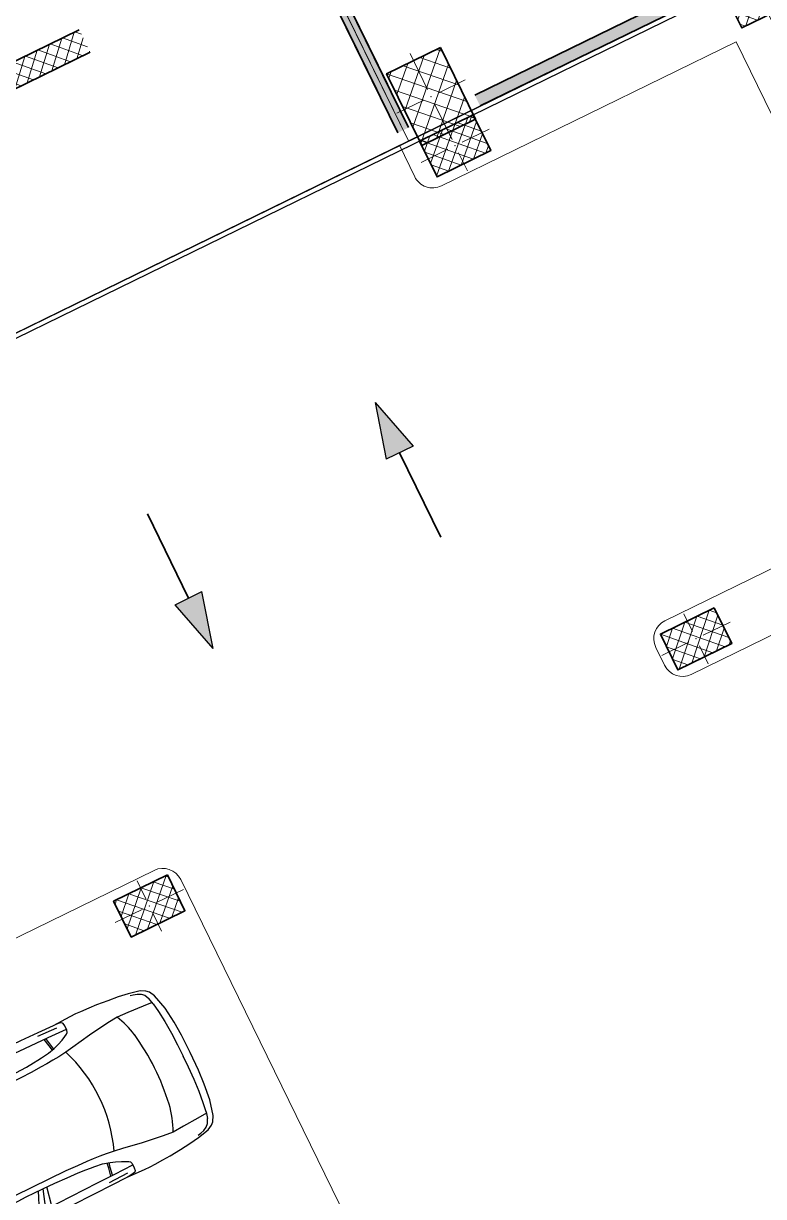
# Model space of a CAD drawing. Header units: metres. Extents: x 7511783 to 7512372, y 4692307 to 4692611.
# Drawn here: x 7511943.79 to 7511951.21, y 4692561.11 to 4692572.87 of the extents above; entities that cross this region are included whole.
import ezdxf

# ---------------------------------------------------------------- set-up
doc = ezdxf.new("R2010")
doc.units = ezdxf.units.M
doc.layers.get('0').update_dxf_attribs({"lineweight": 0})
for name, color, linetype, lineweight in [('2D Drafting - General_Pen_No__1', 7, 'Continuous', 0), ('A - Muret', 7, 'Continuous', 0), ('A - Muret_Pen_No__101', 252, 'Continuous', 0), ('A - Muret_Pen_No__102', 254, 'Continuous', 0), ('A - Muret_Pen_No__7', 7, 'Continuous', 0), ('A - Pllaka Themel', 7, 'Continuous', 0), ('A - Pllaka Themel_Pen_No__42', 8, 'Continuous', 0), ('A - Shtyllat', 7, 'Continuous', 0), ('A - Shtyllat_Pen_No__1', 7, 'Continuous', 0), ('A - Shtyllat_Pen_No__7', 7, 'Continuous', 0), ('A -Polyline', 7, 'Continuous', 0), ('A -Polyline_Pen_No__178', 43, 'Continuous', 0), ('A -Polyline_Pen_No__48', 14, 'Continuous', 0), ('A -Polyline_Pen_No__8', 14, 'Continuous', 0), ('A1 - Bodrumi -1', 7, 'Continuous', 0), ('garazhat-netw', 1, 'Continuous', 0), ('Interior - Furniture _Pen_No__42', 8, 'Continuous', 0), ('Structural - Bearing', 7, 'Continuous', 0), ('Structural - Bearing_Pen_No__20', 1, 'Continuous', 0), ('Structural - Bearing_Pen_No__21', 7, 'Continuous', 0)]:
    doc.layers.add(name, color=color, linetype=linetype, lineweight=lineweight)
pattern_1 = [(44.99999999999998, (0, 0), (-68.94290863686237, 68.94290863686243), []), (135.0000000000001, (0, 0), (68.94290863686219, 68.94290863686261), [])]

# ---------------------------------------------------------------- blocks, each defined once
blk = doc.blocks.new('Slab_2', base_point=(27550, -20500.83535421407))
at = {"layer": 'A - Pllaka Themel_Pen_No__42', "color": 8, "linetype": 'Continuous', "lineweight": 25, "flags": 128}
blk.add_lwpolyline([(27550, -20500.83535421407), (52100, -20500.83535421407), (52100, 1500), (27550, 1500)], close=True, dxfattribs=at)
blk = doc.blocks.new('Slab_5', base_point=(27099.99999994247, -19050.45703700876))
at = {"layer": 'A - Pllaka Themel_Pen_No__42', "color": 8, "linetype": 'Continuous', "lineweight": 25, "flags": 128}
blk.add_lwpolyline([(27099.99999994247, -19050.45703700876), (27099.99999994245, -53141.28956256484), (34367.48378446266, -53141.28956256484), (34572.08011014806, -54047.73212241127), (58725.51372234098, -48551.56399353076), (58577.30438397717, -47886.40318112022), (60192.66493870387, -47573.34216697117), (56976.71528492225, -33242.20353530695), (55470.262655318, -33580.37692266012), (52202.17436583388, -19050.80466526668)], close=True, dxfattribs=at)
blk = doc.blocks.new('Wall_8', base_point=(41700, -16800.83534970144))
at = {"layer": 'A - Muret_Pen_No__102', "linetype": 'Continuous', "lineweight": 0}
blk.add_hatch(color=254, dxfattribs=at).paths.add_polyline_path([(41640, -16920.83534970144), (41640, -18400.83597085249), (41760, -18400.83597085249), (41760, -16920.83534970144)])
at = {"layer": 'A - Muret_Pen_No__7', "color": 7, "linetype": 'Continuous', "lineweight": 35, "flags": 128}
for points in [[(41640, -16920.83534970144), (41640, -18400.83597085249)], [(41760, -18400.83597085249), (41760, -16920.83534970144)]]:
    blk.add_lwpolyline(points, dxfattribs=at)
blk = doc.blocks.new('Wall_9', base_point=(44575, -16800.83534970144))
at = {"layer": 'A - Muret_Pen_No__102', "linetype": 'Continuous', "lineweight": 0}
blk.add_hatch(color=254, dxfattribs=at).paths.add_polyline_path([(44515, -16920.83534970144), (44515, -18880.83534970144), (44635, -18880.83534970144), (44635, -16920.83534970144)])
at = {"layer": 'A - Muret_Pen_No__7', "color": 7, "linetype": 'Continuous', "lineweight": 35, "flags": 128}
for points in [[(44515, -16920.83534970144), (44515, -18880.83534970144)], [(44635, -18880.83534970144), (44635, -16920.83534970144)]]:
    blk.add_lwpolyline(points, dxfattribs=at)
blk = doc.blocks.new('Wall_32', base_point=(5824.862731304111, -24950.40664052381))
at = {"layer": 'A - Muret_Pen_No__101', "linetype": 'Continuous', "lineweight": 13}
h = blk.add_hatch(dxfattribs=at)
h.set_pattern_fill('CONCRETE_BLOCK', color=252, style=0, pattern_type=2)
h.set_pattern_definition(pattern_1)
h.paths.add_polyline_path([(6424.862816457296, -24950.41492313773), (9499.998194575948, -24950.45703086066), (9500.001641991863, -24700.63338816103), (10300.00183761077, -24700.64422289676), (10299.99814395087, -24950.46786559639), (13074.99829154035, -24950.50578717143), (13075.00173895627, -24700.63338816103), (13875.00193457517, -24700.64422289676), (13874.99824091527, -24950.51686815115), (16424.99835657231, -24950.55208104226), (16425.00180398823, -24700.63338816103), (17225.00150711915, -24700.64422289676), (17224.99805970324, -24950.56316202198), (22349.99821248404, -24950.63358780419), (22350.00165989995, -24700.63338816103), (6424.866263873207, -24700.41496973857)])
at = {"layer": 'A - Muret_Pen_No__7', "color": 7, "linetype": 'Continuous', "lineweight": 35, "flags": 128}
for points in [[(22350.0017149545, -24700.63356742325), (6424.866061430847, -24700.41487988083)], [(17224.99816915654, -24950.56318974614), (22349.99828189833, -24950.63356739967)]]:
    blk.add_lwpolyline(points, dxfattribs=at)
blk = doc.blocks.new('Wall_47', base_point=(37900, -19000.83534970144))
at = {"layer": 'A - Muret_Pen_No__102', "linetype": 'Continuous', "lineweight": 0}
for points in [[(38699.99999812447, -19000.83597085249), (41299.999966697, -19000.83597085249), (41299.999966697, -18880.83535809947), (38699.99999812447, -18880.83535809947)], [(47050.00001263507, -18880.83534483741), (42099.99995886101, -18880.83534483741), (42099.99995886101, -19000.83597085249), (47050.00001263507, -19000.83597085249)], [(47850.00000079286, -18880.83534081898), (47850.00000079286, -19000.83597085249), (51150.00005066399, -19000.83537853076), (51150.00005066399, -18880.83534081898)]]:
    blk.add_hatch(color=254, dxfattribs=at).paths.add_polyline_path(points)
at = {"layer": 'A - Muret_Pen_No__7', "color": 7, "linetype": 'Continuous', "lineweight": 35, "flags": 128}
for points in [[(41299.99995231623, -18880.83534970144), (38699.99990165224, -18880.83534970144)], [(44515, -18880.83534970144), (42100.00006556517, -18880.83534970144)], [(47049.99994635577, -18880.83534970144), (44635, -18880.83534970144)], [(51150.00005066399, -18880.83534970144), (47850.0000596047, -18880.83534970144)], [(38699.99990165248, -19000.83534970144), (41299.9999523163, -19000.83534970144)], [(42100.00006556521, -19000.83534970144), (47049.99994635579, -19000.83534970144)], [(47850.00005960473, -19000.83534970144), (51150.00005066399, -19000.83534970144)]]:
    blk.add_lwpolyline(points, dxfattribs=at)
blk = doc.blocks.new('Column_38', base_point=(-68019.82202355302, 193236.8082159659))
at = {"layer": 'Structural - Bearing', "linetype": 'Continuous', "lineweight": 0}
h = blk.add_hatch(dxfattribs=at)
h.set_pattern_fill('CONCRETE_BLOCK', color=18, style=0, pattern_type=2)
h.set_pattern_definition([(44.99999999999998, (0, 0), (-91.92387818248316, 91.92387818248324), []), (135.0000000000001, (0, 0), (91.9238781824829, 91.92387818248349), [])])
h.paths.add_polyline_path([(-67719.82202355302, 193636.8082159659), (-68319.82202355302, 193636.8082159659), (-68319.82202355302, 192836.8082159659), (-67719.82202355302, 192836.8082159659)])
at = {"layer": 'Structural - Bearing_Pen_No__20', "color": 1, "linetype": 'Continuous', "lineweight": 0}
for p, q in [((-68019.82202355302, 193316.8082159659), (-68019.82202355302, 193716.8082159659)), ((-68099.82202355302, 193236.8082159659), (-68399.82202355302, 193236.8082159659)), ((-67939.82202355302, 193236.8082159659), (-67639.82202355302, 193236.8082159659)), ((-68019.82202355302, 193156.8082159659), (-68019.82202355302, 192756.8082159659))]:
    blk.add_line(p, q, dxfattribs=at)
blk.add_point((-68019.82202355302, 193236.8082159659), dxfattribs=at)
at = {"layer": 'Structural - Bearing_Pen_No__21', "color": 7, "linetype": 'Continuous', "lineweight": 35, "flags": 128}
blk.add_lwpolyline([(-67719.82202355302, 193636.8082159659), (-68319.82202355302, 193636.8082159659), (-68319.82202355302, 192836.8082159659), (-67719.82202355302, 192836.8082159659)], close=True, dxfattribs=at)
blk = doc.blocks.new('Column_96', base_point=(41700, -19250.73408698702))
at = {"layer": 'A - Shtyllat', "linetype": 'Continuous', "lineweight": 0}
h = blk.add_hatch(dxfattribs=at)
h.set_pattern_fill('CONCRETE_BLOCK', color=18, style=0, pattern_type=2)
h.set_pattern_definition(pattern_1)
h.paths.add_polyline_path([(42000.00000000001, -19050.73408698702), (41400, -19050.73408698702), (41400, -19450.73408698702), (42000, -19450.73408698702)])
at = {"layer": 'A - Shtyllat_Pen_No__1', "color": 7, "linetype": 'Continuous', "lineweight": 13}
for p, q in [((41700, -19170.73408698702), (41700, -18970.73408698702)), ((41620, -19250.73408698702), (41320, -19250.73408698701)), ((41780, -19250.73408698702), (42080.00000000001, -19250.73408698702)), ((41700, -19330.73408698701), (41700, -19530.73408698702))]:
    blk.add_line(p, q, dxfattribs=at)
blk.add_point((41700, -19250.73408698702), dxfattribs=at)
at = {"layer": 'A - Shtyllat_Pen_No__7', "color": 7, "linetype": 'Continuous', "lineweight": 35, "flags": 128}
blk.add_lwpolyline([(42000.00000000001, -19050.73408698702), (41400, -19050.73408698702), (41400, -19450.73408698702), (42000, -19450.73408698702)], close=True, dxfattribs=at)
blk = doc.blocks.new('Column_105', base_point=(32200, -24750.45911426942))
at = {"layer": 'A - Shtyllat', "linetype": 'Continuous', "lineweight": 0}
h = blk.add_hatch(dxfattribs=at)
h.set_pattern_fill('CONCRETE_BLOCK', color=18, style=0, pattern_type=2)
h.set_pattern_definition(pattern_1)
h.paths.add_polyline_path([(32500.00276967757, -24550.46326884811), (31900.00276973511, -24550.45495972908), (31899.99723032242, -24950.45495969073), (32499.99723026488, -24950.46326880975)])
at = {"layer": 'A - Shtyllat_Pen_No__1', "color": 7, "linetype": 'Continuous', "lineweight": 13}
for p, q in [((32200.00110788253, -24670.45911427709), (32200.00387758888, -24470.45911429627)), ((32120.00000000767, -24750.45800638688), (31820.00000003644, -24750.45385182736)), ((32279.99999999233, -24750.46022215195), (32579.99999996356, -24750.46437671147)), ((32199.99889211746, -24830.45911426175), (32199.99612241112, -25030.45911424257))]:
    blk.add_line(p, q, dxfattribs=at)
blk.add_point((32200, -24750.45911426942), dxfattribs=at)
at = {"layer": 'A - Shtyllat_Pen_No__7', "color": 7, "linetype": 'Continuous', "lineweight": 35, "flags": 128}
blk.add_lwpolyline([(32500.00276967757, -24550.46326884811), (31900.00276973511, -24550.45495972908), (31899.99723032242, -24950.45495969073), (32499.99723026488, -24950.46326880975)], close=True, dxfattribs=at)
blk = doc.blocks.new('Column_106', base_point=(38300, -24750.45911426942))
at = {"layer": 'A - Shtyllat', "linetype": 'Continuous', "lineweight": 0}
h = blk.add_hatch(dxfattribs=at)
h.set_pattern_fill('CONCRETE_BLOCK', color=18, style=0, pattern_type=2)
h.set_pattern_definition(pattern_1)
h.paths.add_polyline_path([(38600.00276967758, -24550.46326884811), (38000.00276973511, -24550.45495972908), (37999.99723032242, -24950.45495969073), (38599.99723026488, -24950.46326880975)])
at = {"layer": 'A - Shtyllat_Pen_No__1', "color": 7, "linetype": 'Continuous', "lineweight": 13}
for p, q in [((38300.00110788254, -24670.45911427709), (38300.00387758888, -24470.45911429627)), ((38220.00000000767, -24750.45800638688), (37920.00000003644, -24750.45385182736)), ((38379.99999999233, -24750.46022215195), (38679.99999996356, -24750.46437671147)), ((38299.99889211746, -24830.45911426175), (38299.99612241112, -25030.45911424257))]:
    blk.add_line(p, q, dxfattribs=at)
blk.add_point((38300, -24750.45911426942), dxfattribs=at)
at = {"layer": 'A - Shtyllat_Pen_No__7', "color": 7, "linetype": 'Continuous', "lineweight": 35, "flags": 128}
blk.add_lwpolyline([(38600.00276967758, -24550.46326884811), (38000.00276973511, -24550.45495972908), (37999.99723032242, -24950.45495969073), (38599.99723026488, -24950.46326880975)], close=True, dxfattribs=at)
blk = doc.blocks.new('Column_108', base_point=(38300, -19250.52766453971))
at = {"layer": 'A - Shtyllat', "linetype": 'Continuous', "lineweight": 0}
h = blk.add_hatch(dxfattribs=at)
h.set_pattern_fill('CONCRETE_BLOCK', color=18, style=0, pattern_type=2)
h.set_pattern_definition(pattern_1)
h.paths.add_polyline_path([(38600.00276967758, -19050.5318191184), (38000.00276973511, -19050.52350999937), (37999.99723032242, -19450.52350996101), (38599.99723026488, -19450.53181908004)])
at = {"layer": 'A - Shtyllat_Pen_No__1', "color": 7, "linetype": 'Continuous', "lineweight": 13}
for p, q in [((38300.00110788254, -19170.52766454738), (38300.00387758888, -18970.52766456656)), ((38220.00000000767, -19250.52655665717), (37920.00000003644, -19250.52240209766)), ((38379.99999999233, -19250.52877242224), (38679.99999996356, -19250.53292698176)), ((38299.99889211746, -19330.52766453204), (38299.99612241112, -19530.52766451286))]:
    blk.add_line(p, q, dxfattribs=at)
blk.add_point((38300, -19250.52766453971), dxfattribs=at)
at = {"layer": 'A - Shtyllat_Pen_No__7', "color": 7, "linetype": 'Continuous', "lineweight": 35, "flags": 128}
blk.add_lwpolyline([(38600.00276967758, -19050.5318191184), (38000.00276973511, -19050.52350999937), (37999.99723032242, -19450.52350996101), (38599.99723026488, -19450.53181908004)], close=True, dxfattribs=at)
blk = doc.blocks.new('Car 05 22')
at = {"layer": 'Interior - Furniture _Pen_No__42', "color": 8, "linetype": 'Continuous', "lineweight": 25}
for p, q in [((1961.117547741, 983.221158223), (1928.938242309, 983.221158223)), ((1928.938242309, 983.221158223), (1957.843908175, 858.0544967500001)), ((1996.903176747, 974.9060932165999), (1961.117547741, 983.221158223)), ((2026.89661068, 945.007687052), (1996.903176747, 974.9060932165999)), ((2054.5732194, 897.577022836), (2026.89661068, 945.007687052)), ((-372.3345973750002, 830.229933465), (-483.1389679684001, 817.2581826864)), ((-251.752794228, 841.043733947), (-372.3345973750002, 830.229933465)), ((-168.2198443133, 844.6061713611999), (-251.752794228, 841.043733947)), ((-78.35772569479998, 850.6357850930001), (-168.2198443133, 844.6061713611999)), ((-24.036324899, 852.2918850640001), (-78.35772569479998, 850.6357850930001)), ((40.3182760438, 852.3336850629998), (-24.036324899, 852.2918850640001)), ((230.8030912739, 845.5192631063), (40.3182760438, 852.3336850629998)), ((129.0398444, 820.4687779309999), (138.886242882, 832.3883788069998)), ((138.886242882, 832.3883788069998), (165.168377873, 840.275885275)), ((165.168377873, 840.275885275), (194.733578306, 844.324685204)), ((194.733578306, 844.324685204), (230.803091274, 845.519263106)), ((400.0158099590001, 847.596806379), (230.8030912739, 845.5192631063)), ((590.7241636140001, 851.6786068920001), (400.0158099590001, 847.596806379)), ((856.5325990199999, 856.169707455), (590.7241636140001, 851.6786068920001)), ((1129.8609284, 858.5331077519999), (856.5325990199999, 856.169707455)), ((1119.51383092, 833.2672045809999), (1115.14443198, 808.948201529)), ((1120.16623076, 836.3248049650001), (1119.51383092, 833.2672045809999)), ((1120.69723063, 838.160005195), (1120.16623076, 836.3248049650001)), ((1129.8609284, 858.5331077519999), (1120.69723063, 838.160005195)), ((1536.1071561, 860.3802508980001), (1129.8609284, 858.5331077519999)), ((1162.63563846, 830.4777734580001), (1220.13025657, 829.0713745190002)), ((1220.13025657, 829.0713745190002), (1369.65750367, 831.489072695)), ((1957.843908175, 858.0544967500001), (1536.1071561, 860.3802508980001)), ((1957.84390817, 858.0544967500001), (1977.22141076, 777.427813481)), ((2067.91700908, 857.6794056350001), (2054.5732194, 897.577022836)), ((2119.91703998, 857.4374531180001), (2067.91700908, 857.6794056350001)), ((2075.28112592, 835.6608695470001), (2067.91700908, 857.6794056350001)), ((2075.2191259, 809.3983893609999), (2075.28112592, 835.6608695470001)), ((2193.165590015, 856.4504063259001), (2119.91703998, 857.4374531180001)), ((2166.81146925, 813.814537484), (2182.27381684, 834.081841238)), ((2182.27381684, 834.081841238), (2193.16559002, 856.4504063260001)), ((2808.01466132, 852.5547640039999), (2193.165590015, 856.4504063259001)), ((2855.711363900001, 852.6327640009998), (2808.01466132, 852.5547640039999)), ((2808.01466132, 852.5547640039999), (2876.86636504, 843.317264394)), ((2891.44016583, 852.5287640049999), (2855.711363900001, 852.6327640009998)), ((2876.86636504, 843.317264394), (2954.16376923, 813.731165643)), ((2922.51356751, 852.034364026), (2891.44016583, 852.5287640049999)), ((2904.11849592, 832.8863289209997), (2905.06820589, 832.8379901159999)), ((2945.17226874, 849.4061641369999), (2922.51356751, 852.034364026)), ((2989.61447115, 839.6482645490003), (2945.17226874, 849.4061641369999)), ((3013.55027244, 833.064864827), (2989.61447115, 839.6482645490003)), ((3154.26138006, 782.5577669589998), (3013.55027244, 833.064864827)), ((-784.8200333720001, 721.8124613509999), (-815.0478655078, 667.7598955197002)), ((-757.6903274910002, 747.022066986), (-784.8200333720001, 721.8124613509999)), ((-706.3378894982, 775.7872218095), (-757.6903274910002, 747.022066986)), ((-729.425104913, 716.3992494200002), (-750.577082573, 669.7773949330001)), ((-701.0941271610001, 743.2591195180001), (-729.425104913, 716.3992494200002)), ((-585.227090103, 801.027979058), (-706.3378894982, 775.7872218095)), ((-664.8727541800001, 760.961322365), (-701.0941271610001, 743.2591195180001)), ((-626.571782751, 772.4860242179999), (-664.8727541800001, 760.961322365)), ((-594.8871138119998, 778.4895580349998), (-626.571782751, 772.4860242179999)), ((-483.1389679684001, 817.2581826864), (-585.227090103, 801.027979058)), ((124.560977278, 791.3967861309999), (129.0398444, 820.4687779309999)), ((125.693926866, 743.8968737240001), (124.560977278, 791.3967861309999)), ((327.3887276080001, 761.920895626), (125.394377448, 756.455747737)), ((132.429139117, 722.8048827370001), (125.693926866, 743.8968737240001)), ((146.670770152, 710.6062742990001), (132.429139117, 722.8048827370001)), ((171.252864179, 696.6287725440001), (146.670770152, 710.6062742990001)), ((210.873013229, 809.2317387879999), (418.0703055720001, 816.1926024380003)), ((521.9507803269998, 764.6728959719999), (327.3887276080001, 761.920895626)), ((355.2943663540001, 762.315609428), (339.1227247570001, 683.1192857359999)), ((373.4006373970002, 762.5717151969999), (357.2289958010001, 683.375391506)), ((813.627009446, 769.327996556), (521.9507803269998, 764.6728959719999)), ((1108.59023357, 773.98329714), (813.627009446, 769.327996556)), ((1036.25651944, 772.8416796290002), (996.5002997029998, 578.7916468290002)), ((1041.96657906, 578.0240872360001), (1107.56627095, 773.967136299)), ((1173.32542975, 774.895061201), (1090.33970038, 577.89253068)), ((1115.14443198, 808.948201529), (1108.59023357, 773.98329714)), ((1108.59023357, 773.98329714), (1537.61805657, 780.025947399)), ((1537.61805657, 780.025611521), (1974.99295641, 786.0764425990001)), ((1939.15395607, 686.22492547), (1995.917261, 777.427813481)), ((1977.22141076, 777.427813481), (2019.59119012, 777.427813481)), ((2000.39650233, 701.591770694), (2213.53100788, 762.9814866290001)), ((2019.59119012, 777.427813481), (2044.48611622, 783.069509224)), ((2044.48611622, 783.069509224), (2063.35562216, 792.2740022800001)), ((2063.35562216, 792.2740022800001), (2070.42572439, 799.8521965630001)), ((2068.68333559, 787.696981005), (2065.39356605, 794.4584027669999)), ((2068.68333559, 787.696981005), (2148.02030692, 790.4828861469999)), ((2070.42572439, 799.8521965630001), (2075.2191259, 809.3983893609999)), ((2106.51930118, 732.1586113790001), (2148.02030692, 790.4828861469999)), ((2148.02030692, 790.4828861469999), (2166.81146925, 813.814537484)), ((2148.02030692, 790.4828861469999), (2205.61920777, 792.204186117)), ((2205.61920777, 792.204186117), (2227.21980808, 791.0038861380001)), ((2226.59190807, 769.8777067159999), (2213.53100788, 762.9814866290001)), ((2213.53100788, 762.9814866290001), (2238.34670825, 752.240186817)), ((2234.36910819, 773.9630864369999), (2226.59190807, 769.8828865080001)), ((2227.21980808, 791.0038861380001), (2232.61990816, 790.029986155)), ((2232.61990816, 790.029986155), (2237.93539134, 787.2871225249999)), ((2238.46067648, 776.864360243), (2234.36910819, 773.9630864369999)), ((2240.81890828, 784.03918626), (2237.93539134, 787.2871225249999)), ((2238.34670825, 752.240186817), (2258.53170854, 739.717487037)), ((2238.46067648, 776.864360243), (2240.85090828, 780.5209863219999)), ((2240.85090828, 780.5209863219999), (2240.81890828, 784.03918626)), ((2258.53170854, 739.717487037), (2269.0398087, 731.086787188)), ((2269.0398087, 731.086787188), (2278.83550884, 721.965087348)), ((2278.83550884, 721.965087348), (2293.79610906, 697.6509877739999)), ((2954.16376923, 813.731165643), (3075.78877375, 774.6896785450001)), ((3022.47491973, 758.305686711), (3023.66221975, 762.4851866380001)), ((3024.49924208, 753.7186598590001), (3022.47491973, 758.305686711)), ((3023.66221975, 762.4851866380001), (3034.64521991, 765.0503865930001)), ((3037.91041996, 743.452886971), (3024.49924208, 753.7186598590001)), ((3034.64521991, 765.0503865930001), (3046.93432009, 763.817386614)), ((3050.61522015, 730.6688871950001), (3037.91041996, 743.452886971)), ((3046.93432009, 763.817386614), (3060.9451203, 762.9292866300001)), ((3064.50712035, 714.6457874760001), (3050.61522015, 730.6688871950001)), ((3060.9451203, 762.9292866300001), (3089.85712072, 757.3861867269998)), ((3076.97452053, 697.807687771), (3064.50712035, 714.6457874760001)), ((3100.48402088, 763.1120866269999), (3075.78877375, 774.6896785450001)), ((3089.85712072, 757.3861867269998), (3108.43932099, 751.4304868319999)), ((3114.13862108, 753.3111867989999), (3100.48402088, 763.1120866269999)), ((3108.43932099, 751.4304868319999), (3122.8656212, 746.4359869189999)), ((3122.8656212, 746.4359869189999), (3114.13862108, 753.3111867989999)), ((3170.0706946, 726.5554905960001), (3122.8656212, 746.4359869189999)), ((3235.883818752, 747.6101556219), (3154.26138006, 782.5577669589998)), ((3211.69204952, 701.0151137130001), (3170.0706946, 726.5554905960001)), ((3269.07948628, 728.3294692490001), (3235.883818752, 747.6101556219)), ((3298.56678787, 705.6390702070001), (3269.07948628, 728.3294692490001)), ((3337.33388997, 663.3806719909999), (3298.56678787, 705.6390702070001)), ((-815.0478655078, 667.7598955197002), (-855.0523550635, 511.0116477078998)), ((-768.2719792499998, 602.2788720830002), (-782.764796709, 510.0106247469999)), ((-768.2719792499998, 602.2788720830002), (-750.577082573, 669.7773949330001)), ((-764.3441764490001, 617.261773195), (-665.728145997, 623.9546285630003)), ((-665.728145997, 623.9546285630003), (-500.877431885, 634.180288886)), ((-500.877431885, 634.180288886), (-383.0238853850001, 641.9613403830001)), ((-383.0238853850001, 641.9613403830001), (-274.220886173, 631.318400078)), ((-274.220886173, 631.318400078), (-56.404854203, 600.536895199)), ((-56.404854203, 600.536895199), (145.941775497, 566.5900898169999)), ((212.566754139, 676.5412700230002), (171.252864179, 696.6287725440001)), ((266.3151410770001, 654.566867265), (212.566754139, 676.5412700230002)), ((319.4903281550001, 636.426864989), (266.3151410770001, 654.566867265)), ((392.7088835140001, 617.8124267930001), (319.4903281550001, 636.426864989)), ((339.1227247570001, 683.1192857359999), (329.5580559370001, 633.8673348859999)), ((357.2289958010001, 683.375391506), (346.76505809, 629.492778784)), ((474.8166917820001, 607.1053878569999), (392.7088835140001, 617.8124267930001)), ((521.3449804749999, 601.6186871690002), (474.8166917820001, 607.1053878569999)), ((569.9935686519999, 596.8381865689998), (521.3449804749999, 601.6186871690002)), ((652.59274858, 590.9845858339997), (569.9935686519999, 596.8381865689998)), ((772.8388193580001, 584.9903850819998), (652.59274858, 590.9845858339997)), ((1483.8761315, 590.1361862749999), (1403.02450604, 584.4121905939998)), ((1562.00595611, 600.596478384), (1483.8761315, 590.1361862749999)), ((1730.35620914, 633.8338533080002), (1562.00595611, 600.596478384)), ((2000.39650233, 701.591770694), (1730.35620914, 633.8338533080002)), ((1779.61280153, 581.7538898049997), (1952.84760406, 621.338789111)), ((1952.84760406, 621.338789111), (2122.045506540001, 659.9572884350001)), ((2122.045506540001, 659.9572884350001), (2293.79610906, 697.6509877739999)), ((2293.79610906, 697.6509877739999), (2317.1870094, 700.7385877199999)), ((2293.79610906, 697.6386630720001), (2293.79610906, 697.6509877739999)), ((2317.1870094, 700.7385877199999), (2345.74280982, 702.7498876850001)), ((2355.134199750001, 639.912801441), (2317.1870094, 700.7385877199999)), ((2345.74280982, 702.7498876850001), (2378.929310310001, 702.0184876970001)), ((2379.77420337, 575.387091212), (2355.13301598, 639.9159014410001)), ((2410.10490185, 649.1086815510001), (2378.929310310001, 702.0184876970001)), ((2378.929310310001, 702.0184876970001), (2410.57231077, 694.2028878339999)), ((2436.02871163, 583.2244924540001), (2410.10490185, 649.1086815510001)), ((2410.57231077, 694.2028878339999), (2410.58631694, 694.1782473540001)), ((2428.73881104, 681.7061880529999), (2410.57231077, 694.2028878339999)), ((2428.73881104, 681.7061880529999), (2457.25830016, 700.035535323)), ((2428.77597173, 681.700745325), (2428.73881104, 681.7061880529999)), ((2428.77597173, 681.700745325), (2456.66545813, 639.8418234830003)), ((2456.66545813, 639.8418234830003), (2487.236391870001, 574.2621729599999)), ((2457.25830016, 700.035535323), (2535.4819126, 697.9905877680001)), ((2535.422612600001, 697.9916562040003), (2673.21491462, 695.5089878119999)), ((2535.46586986, 697.9894090810001), (2535.4819126, 697.988971943)), ((2673.21491462, 695.5089878119999), (2787.200816290001, 691.4809878819998)), ((2787.200816290001, 691.4809878819998), (2868.415817480001, 687.223087957)), ((2868.395882330001, 687.22488671), (2959.72331881, 678.984388101)), ((2959.72331881, 678.984388101), (2868.415817480001, 687.1969879569999)), ((2959.72331881, 678.984388101), (3047.2313201, 666.2002883250001)), ((3047.20992906, 666.2041971140001), (3100.00912087, 656.556188494)), ((3100.00912087, 656.556188494), (3076.97452053, 697.807687771)), ((3152.92075342, 553.873393456), (3100.00912087, 656.556188494)), ((3254.25934432, 663.1775183300001), (3211.69204952, 701.0151137130001)), ((3301.867263790001, 602.80900872), (3254.25934432, 663.1775183300001)), ((3301.867263790001, 602.80900872), (3346.015513130001, 501.4217980699999)), ((3374.49419199, 603.583974516), (3337.33388997, 663.3806719909999)), ((3418.40079436, 512.7439783509999), (3374.49419199, 603.583974516)), ((-855.0523550635, 511.0116477078998), (-874.6778528530002, 344.9579771100001)), ((-782.7621654889999, 510.027376359), (-794.5333543099999, 390.6265818930001)), ((145.941775497, 566.5900898169999), (233.261172115, 552.312592089)), ((233.261172115, 552.312592089), (315.3092800730001, 541.359190513)), ((315.2936019620001, 541.3606176840001), (384.2945810830001, 535.0794906230001)), ((384.2815104790001, 535.080362318), (454.174320738, 530.4191213629999)), ((454.170282107, 530.4193907049998), (526.242583163, 526.2868907769997)), ((526.2331313149998, 526.2873073839999), (627.7018846490002, 521.814890855)), ((627.698546207, 521.8149872519999), (756.75876515, 518.0884218199999)), ((756.75876515, 518.0884218199999), (1322.62824821, 518.052230308)), ((907.2666866909999, 580.298084493), (772.8388193580001, 584.9903850819998)), ((1041.96657906, 578.0240872360001), (907.2666866909999, 580.298084493)), ((1227.79815085, 577.5186957939999), (1041.96657906, 578.0240872360001)), ((1316.09897866, 580.475793563), (1227.79815085, 577.5186957939999)), ((1403.02450604, 584.4121905939998), (1316.09897866, 580.475793563)), ((1322.62824821, 518.052230308), (1420.49779626, 521.652890858)), ((1420.49066257, 521.652523245), (1466.64156934, 524.030772681)), ((1466.62639694, 524.0299908169999), (1510.87647584, 527.594696836)), ((1510.85529759, 527.5929907539999), (1554.25309822, 533.0576906580001)), ((1554.25309822, 533.0576906580001), (1596.82961355, 540.969674969)), ((1597.28918852, 541.1774857889999), (1596.65116701, 540.8889849259999)), ((1610.72419049, 544.0665862469999), (1779.61280153, 581.7538898049997)), ((2397.334105950001, 514.2584815219999), (2379.77250853, 575.3929912130001)), ((2419.31580918, 395.7362626700001), (2397.33316008, 514.2635815229997)), ((2453.63941421, 521.616582688), (2436.02871163, 583.2244924540001)), ((2477.61661773, 401.0764635800001), (2453.63941421, 521.616582688)), ((2487.236391870001, 574.2621729599999), (2491.79934275, 562.0052962960001)), ((2491.79994982, 562.0052962960001), (2517.90263133, 477.034766618)), ((2517.90263133, 477.034766618), (2537.54372273, 384.0810341510001)), ((3189.62073735, 475.569766106), (3152.92075342, 553.873393456)), ((3199.39883308, 466.7584630290001), (3189.62073735, 475.569766106)), ((3346.015513130001, 501.4217980699999), (3374.297465860001, 419.557472908)), ((3457.47689648, 393.0984834030001), (3418.40079436, 512.7439783509999)), ((-794.5333543099999, 390.6265818930001), (-802.4328468090001, 258.715288008)), ((2433.73206705, 266.091642182), (2419.31580918, 395.7362626700001)), ((2493.88922012, 269.050242651), (2477.61661773, 401.0764635800001)), ((2537.54372273, 384.0810341510001), (2551.45611664, 285.6281997640001)), ((3220.69886845, 454.388540188), (3199.39883308, 466.7584630290001)), ((3256.10680826, 439.2417534179999), (3220.67662376, 454.4014587129999)), ((3288.390194130001, 425.101248479), (3256.10680826, 439.2417534179999)), ((3319.36158057, 408.41284265), (3288.390194130001, 425.101248479)), ((3353.46269085, 384.2512837760001), (3319.36158057, 408.41284265)), ((3321.23357975, 370.497229407), (3320.99727986, 362.132926485)), ((3320.99727986, 362.132926485), (3338.31527228, 276.8564967000001)), ((3324.654278260001, 377.297531782), (3321.23357975, 370.497229407)), ((3328.30797666, 379.591332583), (3324.654278260001, 377.297531782)), ((3338.468372210001, 379.4523325350001), (3328.30797666, 379.591332583)), ((3363.640761200001, 357.811724976), (3338.468372210001, 379.4523325350001)), ((3377.182392130001, 359.9734848010001), (3353.46269085, 384.2512837760001)), ((3396.66521323, 315.8049103040001), (3363.640761200001, 357.811724976)), ((3391.09039087, 344.247647689), (3374.297465860001, 419.557472908)), ((3391.09039087, 344.247647689), (3377.182392130001, 359.9734848010001)), ((3468.34279707, 330.9338860280001), (3457.47689648, 393.0984834030001)), ((-874.6778528530002, 344.9579771100001), (-882.944054645, 194.680643518)), ((-802.4328468090001, 258.715288008), (-806.8131426489999, 124.936494209)), ((2441.61713002, 131.955220918), (2433.73181129, 266.093942182)), ((2503.10292147, 133.173421111), (2493.88922012, 269.050242651)), ((2551.45611664, 285.6281997640001), (2559.71041303, 193.693567653)), ((3338.31527228, 276.8564967000001), (3351.882966340001, 172.661960307)), ((3408.0703938, 289.3779877820001), (3396.66521323, 315.8049103040001)), ((3408.0703938, 289.3779877820001), (3413.77629411, 267.259988716)), ((3413.77548775, 267.2641933500001), (3418.45445829, 242.866384828)), ((3418.452194370001, 242.878189745), (3424.044894670001, 200.723791525)), ((3474.4914974, 263.721088865), (3468.34279707, 330.9338860280001)), ((3478.33319761, 199.917191559), (3474.4914974, 263.721088865)), ((-882.944054645, 194.680643518), (-885.3767076889999, 0)), ((-806.8131426489999, 124.936494209), (-808.0470753050001, 0)), ((2444.0197128, -0.0273000043277), (2441.61701245, 131.957220918)), ((2506.01959488, -3.86e-13), (2503.10292147, 133.173421111)), ((2559.71041303, 193.693567653), (2564.38081099, 101.185635342)), ((3351.882966340001, 172.661960307), (3358.343763510001, 75.87012649980001)), ((3424.044894670001, 200.723791525), (3427.72848251, 152.023715234)), ((3432.36383112, 39.98011396419999), (3427.72848251, 152.023715234)), ((3479.35651311, 164.9481933352), (3478.33319761, 199.917191559)), ((3489.519598210001, 164.9481933352), (3479.35651311, 164.9481933352)), ((3489.519598210001, -164.9481933352), (3489.519598210001, 164.9481933352)), ((-885.3767076889999, 0), (-882.944054645, -194.680643518)), ((-806.8131426489999, -124.936494209), (-808.0470753050001, 1.477e-13)), ((2444.0197128, 0.0273000043271), (2441.61701245, -131.957220918)), ((2564.38081099, 101.185635342), (2566.01761027, -0.00610000213065)), ((2564.38081099, -101.185635342), (2566.01761027, 0.00610000212997)), ((3353.95786543, 27.8932505984), (3358.343763510001, 75.87012649980001)), ((3353.95786543, 27.8932505984), (3353.95786543, -0.7649002671629999)), ((3353.95786543, -27.8932505984), (3353.95786543, 0.7649002671619999)), ((3370.89075802, 11.74110410089999), (3370.32315827, -0.7649002671629999)), ((3370.89075802, -11.74110410089999), (3370.32315827, 0.7649002671619999)), ((3372.49235732, 23.6550082622), (3370.89075802, 11.74110410089999)), ((3376.267285060001, 38.99395092400001), (3372.49235732, 23.6550082622)), ((3381.98685317, 46.5714162664), (3376.267285060001, 38.99395092400001)), ((3386.21005132, 48.3522168884), (3381.98685317, 46.5714162664)), ((3386.21005132, 48.3522168884), (3394.28954778, 48.3522168884)), ((3398.51284593, 46.5714162664), (3394.28954778, 48.3522168884)), ((3404.23226311, 38.99375151340001), (3398.51284593, 46.5714162664)), ((3404.23226311, 38.99375151340001), (3408.00714178, 23.6550082622)), ((3408.00714178, 23.6550082622), (3409.766541010001, 8.055102813469999)), ((3409.766541010001, 8.055102813469999), (3409.766541010001, -4.961e-13)), ((3431.76949509, 57.3729975776), (3431.76949509, 56.7710829698)), ((3432.04453126, -0.0109000038072), (3432.36383112, 39.98011396419999)), ((3432.04453126, 0.0109000038063), (3432.36383112, -39.98011396419999)), ((2506.01959488, -2.78e-13), (2503.10292147, -133.173421111)), ((2559.71041303, -193.693567653), (2564.38081099, -101.185635342)), ((3351.882966340001, -172.661960307), (3358.343763510001, -75.87012649980001)), ((3353.95786543, -27.8932505984), (3358.343763510001, -75.87012649980001)), ((3372.49235732, -23.6550082622), (3370.89075802, -11.74110410089999)), ((3376.267285060001, -38.99395092400001), (3372.49235732, -23.6550082622)), ((3381.98685317, -46.5714162664), (3376.267285060001, -38.99395092400001)), ((3386.21005132, -48.3522168884), (3381.98685317, -46.5714162664)), ((3386.21005132, -48.3522168884), (3394.28954778, -48.3522168884)), ((3398.51284593, -46.5714162664), (3394.28954778, -48.3522168884)), ((3404.23226311, -38.99375151340001), (3398.51284593, -46.5714162664)), ((3404.23226311, -38.99375151340001), (3408.00714178, -23.6550082622)), ((3408.00714178, -23.6550082622), (3409.766541010001, -8.055102813469999)), ((3409.766541010001, -8.055102813469999), (3409.766541010001, -3.892e-13)), ((3432.36383112, -39.98011396419999), (3427.72848251, -152.023715234)), ((3431.76949509, -57.3729975776), (3431.76949509, -56.7710829698)), ((-882.944054645, -194.680643518), (-874.6778528530002, -344.9579771100001)), ((-802.4328468090001, -258.715288008), (-806.8131426489999, -124.936494209)), ((2441.61713002, -131.955220918), (2433.73181129, -266.093942182)), ((2503.10292147, -133.173421111), (2493.88922012, -269.050242651)), ((2551.45611664, -285.6281997640001), (2559.71041303, -193.693567653)), ((3338.31527228, -276.8564967000001), (3351.882966340001, -172.661960307)), ((3418.452194370001, -242.878189745), (3424.044894670001, -200.723791525)), ((3424.044894670001, -200.723791525), (3427.72848251, -152.023715234)), ((3474.4914974, -263.721088865), (3478.33319761, -199.917191559)), ((3478.33319761, -199.917191559), (3479.35651311, -164.9481933352)), ((3479.35651311, -164.9481933352), (3489.519598210001, -164.9481933352)), ((-874.6778528530002, -344.9579771100001), (-855.0523550635, -511.0116477078998)), ((-794.5333543099999, -390.6265818930001), (-802.4328468090001, -258.715288008)), ((2433.73206705, -266.091642182), (2419.31580918, -395.7362626700001)), ((2493.88922012, -269.050242651), (2477.61661773, -401.0764635800001)), ((2537.54372273, -384.0810341510001), (2551.45611664, -285.6281997640001)), ((3320.99727986, -362.132926485), (3338.31527228, -276.8564967000001)), ((3396.66521323, -315.8049103040001), (3363.640761200001, -357.811724976)), ((3391.09039087, -344.247647689), (3374.297465860001, -419.557472908)), ((3391.09039087, -344.247647689), (3377.182392130001, -359.9734848010001)), ((3408.0703938, -289.3779877820001), (3396.66521323, -315.8049103040001)), ((3408.0703938, -289.3779877820001), (3413.77629411, -267.259988716)), ((3413.77548775, -267.2641933500001), (3418.45445829, -242.866384828)), ((3457.47689648, -393.0984834030001), (3468.34279707, -330.9338860280001)), ((3468.34279707, -330.9338860280001), (3474.4914974, -263.721088865)), ((-782.7621654889999, -510.027376359), (-794.5333543099999, -390.6265818930001)), ((2419.31580918, -395.7362626700001), (2397.33316008, -514.2635815229997)), ((2477.61661773, -401.0764635800001), (2453.63941421, -521.616582688)), ((2517.90263133, -477.034766618), (2537.54372273, -384.0810341510001)), ((3199.39883308, -466.7584630290001), (3189.62073735, -475.569766106)), ((3220.69886845, -454.388540188), (3199.39883308, -466.7584630290001)), ((3256.10680826, -439.2417534179999), (3220.67662376, -454.4014587129999)), ((3288.390194130001, -425.101248479), (3256.10680826, -439.2417534179999)), ((3319.36158057, -408.41284265), (3288.390194130001, -425.101248479)), ((3353.46269085, -384.2512837760001), (3319.36158057, -408.41284265)), ((3321.23357975, -370.497229407), (3320.99727986, -362.132926485)), ((3324.654278260001, -377.297531782), (3321.23357975, -370.497229407)), ((3328.30797666, -379.591332583), (3324.654278260001, -377.297531782)), ((3338.468372210001, -379.4523325350001), (3328.30797666, -379.591332583)), ((3363.640761200001, -357.811724976), (3338.468372210001, -379.4523325350001)), ((3346.015513130001, -501.4217980699999), (3374.297465860001, -419.557472908)), ((3377.182392130001, -359.9734848010001), (3353.46269085, -384.2512837760001)), ((3418.40079436, -512.7439783509999), (3457.47689648, -393.0984834030001)), ((-855.0523550635, -511.0116477078998), (-815.0478655078, -667.7598955197002)), ((-768.2719792499998, -602.2788720830002), (-782.764796709, -510.0106247469999)), ((-56.404854203, -600.536895199), (145.941775497, -566.5900898169999)), ((145.941775497, -566.5900898169999), (233.261172115, -552.312592089)), ((233.261172115, -552.312592089), (315.3092800730001, -541.359190513)), ((315.2936019620001, -541.3606176840001), (384.2945810830001, -535.0794906230001)), ((384.2815104790001, -535.080362318), (454.174320738, -530.4191213629999)), ((454.170282107, -530.4193907049998), (526.242583163, -526.2868907769997)), ((526.2331313149998, -526.2873073839999), (627.7018846490002, -521.814890855)), ((627.698546207, -521.8149872519999), (756.75876515, -518.0884218199999)), ((772.8388193580001, -584.9903850819998), (652.59274858, -590.9845858339997)), ((756.75876515, -518.0884218199999), (1322.62824821, -518.052230308)), ((907.2666866909999, -580.298084493), (772.8388193580001, -584.9903850819998)), ((1041.96657906, -578.0240872360001), (907.2666866909999, -580.298084493)), ((1036.25651944, -772.8416796290002), (996.5002997029998, -578.7916468290002)), ((1227.79815085, -577.5186957939999), (1041.96657906, -578.0240872360001)), ((1041.96657906, -578.0240872360001), (1107.56627095, -773.967136299)), ((1173.32542975, -774.895061201), (1090.33970038, -577.89253068)), ((1316.09897866, -580.475793563), (1227.79815085, -577.5186957939999)), ((1403.02450604, -584.4121905939998), (1316.09897866, -580.475793563)), ((1322.62824821, -518.052230308), (1420.49779626, -521.652890858)), ((1483.8761315, -590.1361862749999), (1403.02450604, -584.4121905939998)), ((1420.49066257, -521.652523245), (1466.64156934, -524.030772681)), ((1466.62639694, -524.0299908169999), (1510.87647584, -527.594696836)), ((1510.85529759, -527.5929907539999), (1554.25309822, -533.0576906580001)), ((1554.25309822, -533.0576906580001), (1596.82961355, -540.969674969)), ((1597.28918852, -541.1774857889999), (1596.65116701, -540.8889849259999)), ((1610.72419049, -544.0665862469999), (1779.61280153, -581.7538898049997)), ((1779.61280153, -581.7538898049997), (1952.84760406, -621.338789111)), ((2379.77420337, -575.387091212), (2355.13301598, -639.9159014410001)), ((2397.334105950001, -514.2584815219999), (2379.77250853, -575.3929912130001)), ((2436.02871163, -583.2244924540001), (2410.10490185, -649.1086815510001)), ((2453.63941421, -521.616582688), (2436.02871163, -583.2244924540001)), ((2456.66545813, -639.8418234830003), (2487.236391870001, -574.2621729599999)), ((2487.236391870001, -574.2621729599999), (2491.79934275, -562.0052962960001)), ((2491.79994982, -562.0052962960001), (2517.90263133, -477.034766618)), ((3152.92075342, -553.873393456), (3100.00912087, -656.556188494)), ((3189.62073735, -475.569766106), (3152.92075342, -553.873393456)), ((3301.867263790001, -602.80900872), (3346.015513130001, -501.4217980699999)), ((3374.49419199, -603.583974516), (3418.40079436, -512.7439783509999)), ((-815.0478655078, -667.7598955197002), (-784.8200333720001, -721.8124613509999)), ((-768.2719792499998, -602.2788720830002), (-750.577082573, -669.7773949330001)), ((-764.3441764490001, -617.261773195), (-665.728145997, -623.9546285630003)), ((-729.425104913, -716.3992494200002), (-750.577082573, -669.7773949330001)), ((-665.728145997, -623.9546285630003), (-500.877431885, -634.180288886)), ((-500.877431885, -634.180288886), (-383.0238853850001, -641.9613403830001)), ((-383.0238853850001, -641.9613403830001), (-274.220886173, -631.318400078)), ((-274.220886173, -631.318400078), (-56.404854203, -600.536895199)), ((171.252864179, -696.6287725440001), (146.670770152, -710.6062742990001)), ((212.566754139, -676.5412700230002), (171.252864179, -696.6287725440001)), ((266.3151410770001, -654.566867265), (212.566754139, -676.5412700230002)), ((319.4903281550001, -636.426864989), (266.3151410770001, -654.566867265)), ((392.7088835140001, -617.8124267930001), (319.4903281550001, -636.426864989)), ((339.1227247570001, -683.1192857359999), (329.5580559370001, -633.8673348859999)), ((355.2943663540001, -762.315609428), (339.1227247570001, -683.1192857359999)), ((357.2289958010001, -683.375391506), (346.76505809, -629.492778784)), ((373.4006373970002, -762.5717151969999), (357.2289958010001, -683.375391506)), ((474.8166917820001, -607.1053878569999), (392.7088835140001, -617.8124267930001)), ((521.3449804749999, -601.6186871690002), (474.8166917820001, -607.1053878569999)), ((569.9935686519999, -596.8381865689998), (521.3449804749999, -601.6186871690002)), ((652.59274858, -590.9845858339997), (569.9935686519999, -596.8381865689998)), ((1562.00595611, -600.596478384), (1483.8761315, -590.1361862749999)), ((1730.35620914, -633.8338533080002), (1562.00595611, -600.596478384)), ((2000.39650233, -701.591770694), (1730.35620914, -633.8338533080002)), ((1939.15395607, -686.22492547), (1995.917261, -777.427813481)), ((1952.84760406, -621.338789111), (2122.045506540001, -659.9572884350001)), ((2000.39650233, -701.591770694), (2213.53100788, -762.9814866290001)), ((2122.045506540001, -659.9572884350001), (2293.79610906, -697.6509877739999)), ((2278.83550884, -721.965087348), (2293.79610906, -697.6509877739999)), ((2293.79610906, -697.6386630720001), (2293.79610906, -697.6509877739999)), ((2293.79610906, -697.6509877739999), (2317.1870094, -700.7385877199999)), ((2355.134199750001, -639.912801441), (2317.1870094, -700.7385877199999)), ((2317.1870094, -700.7385877199999), (2345.74280982, -702.7498876850001)), ((2345.74280982, -702.7498876850001), (2378.929310310001, -702.0184876970001)), ((2410.10490185, -649.1086815510001), (2378.929310310001, -702.0184876970001)), ((2378.929310310001, -702.0184876970001), (2410.57231077, -694.2028878339999)), ((2428.73881104, -681.7061880529999), (2410.57231077, -694.2028878339999)), ((2410.57231077, -694.2028878339999), (2410.58631694, -694.1782473540001)), ((2428.77597173, -681.700745325), (2428.73881104, -681.7061880529999)), ((2428.73881104, -681.7061880529999), (2457.25830016, -700.035535323)), ((2428.77597173, -681.700745325), (2456.66545813, -639.8418234830003)), ((2457.25830016, -700.035535323), (2535.4819126, -697.9905877680001)), ((2535.422612600001, -697.9916562040003), (2673.21491462, -695.5089878119999)), ((2535.46586986, -697.9894090810001), (2535.4819126, -697.988971943)), ((2673.21491462, -695.5089878119999), (2787.200816290001, -691.4809878819998)), ((2787.200816290001, -691.4809878819998), (2868.415817480001, -687.223087957)), ((2868.395882330001, -687.22488671), (2959.72331881, -678.984388101)), ((2959.72331881, -678.984388101), (2868.415817480001, -687.1969879569999)), ((2959.72331881, -678.984388101), (3047.2313201, -666.2002883250001)), ((3047.20992906, -666.2041971140001), (3100.00912087, -656.556188494)), ((3076.97452053, -697.807687771), (3064.50712035, -714.6457874760001)), ((3100.00912087, -656.556188494), (3076.97452053, -697.807687771)), ((3211.69204952, -701.0151137130001), (3170.0706946, -726.5554905960001)), ((3254.25934432, -663.1775183300001), (3211.69204952, -701.0151137130001)), ((3301.867263790001, -602.80900872), (3254.25934432, -663.1775183300001)), ((3298.56678787, -705.6390702070001), (3337.33388997, -663.3806719909999)), ((3337.33388997, -663.3806719909999), (3374.49419199, -603.583974516)), ((-784.8200333720001, -721.8124613509999), (-757.6903274910002, -747.022066986)), ((-757.6903274910002, -747.022066986), (-706.3378894982, -775.7872218095)), ((-701.0941271610001, -743.2591195180001), (-729.425104913, -716.3992494200002)), ((-706.3378894982, -775.7872218095), (-585.227090103, -801.027979058)), ((-664.8727541800001, -760.961322365), (-701.0941271610001, -743.2591195180001)), ((-626.571782751, -772.4860242179999), (-664.8727541800001, -760.961322365)), ((-594.8871138119998, -778.4895580349998), (-626.571782751, -772.4860242179999)), ((-585.227090103, -801.027979058), (-483.149337101, -817.256968783)), ((-483.149337101, -817.256968783), (-372.3345973750002, -830.229933465)), ((125.693926866, -743.8968737240001), (124.560977278, -791.3967861309999)), ((124.560977278, -791.3967861309999), (129.0398444, -820.4687779309999)), ((327.3887276080001, -761.920895626), (125.394377448, -756.455747737)), ((132.429139117, -722.8048827370001), (125.693926866, -743.8968737240001)), ((129.0398444, -820.4687779309999), (138.886242882, -832.3883788069998)), ((146.670770152, -710.6062742990001), (132.429139117, -722.8048827370001)), ((210.873013229, -809.2317387879999), (418.0703055720001, -816.1926024380003)), ((521.9507803269998, -764.6728959719999), (327.3887276080001, -761.920895626)), ((813.627009446, -769.327996556), (521.9507803269998, -764.6728959719999)), ((1108.59023357, -773.98329714), (813.627009446, -769.327996556)), ((1108.59023357, -773.98329714), (1537.61805657, -780.025947399)), ((1115.14443198, -808.948201529), (1108.59023357, -773.98329714)), ((1119.51383092, -833.2672045809999), (1115.14443198, -808.948201529)), ((1537.61805657, -780.025611521), (1974.99295641, -786.0764425990001)), ((1957.84390817, -858.0544967500001), (1977.22141076, -777.427813481)), ((1977.22141076, -777.427813481), (2019.59119012, -777.427813481)), ((2019.59119012, -777.427813481), (2044.48611622, -783.069509224)), ((2044.48611622, -783.069509224), (2063.35562216, -792.2740022800001)), ((2063.35562216, -792.2740022800001), (2070.42572439, -799.8521965630001)), ((2068.68333559, -787.696981005), (2065.39356605, -794.4584027669999)), ((2068.68333559, -787.696981005), (2148.02030692, -790.4828861469999)), ((2070.42572439, -799.8521965630001), (2075.2191259, -809.3983893609999)), ((2075.2191259, -809.3983893609999), (2075.28112592, -835.6608695470001)), ((2106.51930118, -732.1586113790001), (2148.02030692, -790.4828861469999)), ((2148.02030692, -790.4828861469999), (2166.81146925, -813.814537484)), ((2148.02030692, -790.4828861469999), (2205.61920777, -792.204186117)), ((2166.81146925, -813.814537484), (2182.27381684, -834.081841238)), ((2205.61920777, -792.204186117), (2227.21980808, -791.0038861380001)), ((2213.53100788, -762.9814866290001), (2238.34670825, -752.240186817)), ((2226.59190807, -769.8777067159999), (2213.53100788, -762.9814866290001)), ((2234.36910819, -773.9630864369999), (2226.59190807, -769.8828865080001)), ((2227.21980808, -791.0038861380001), (2232.61990816, -790.029986155)), ((2232.61990816, -790.029986155), (2237.93539134, -787.2871225249999)), ((2238.46067648, -776.864360243), (2234.36910819, -773.9630864369999)), ((2240.81890828, -784.03918626), (2237.93539134, -787.2871225249999)), ((2238.34670825, -752.240186817), (2258.53170854, -739.717487037)), ((2238.46067648, -776.864360243), (2240.85090828, -780.5209863219999)), ((2240.85090828, -780.5209863219999), (2240.81890828, -784.03918626)), ((2258.53170854, -739.717487037), (2269.0398087, -731.086787188)), ((2269.0398087, -731.086787188), (2278.83550884, -721.965087348)), ((2876.86636504, -843.317264394), (2954.16376923, -813.731165643)), ((2954.16376923, -813.731165643), (3075.78877375, -774.6896785450001)), ((3013.55027244, -833.064864827), (3154.26138006, -782.5577669589998)), ((3024.49924208, -753.7186598590001), (3022.47491973, -758.305686711)), ((3022.47491973, -758.305686711), (3023.66221975, -762.4851866380001)), ((3023.66221975, -762.4851866380001), (3034.64521991, -765.0503865930001)), ((3037.91041996, -743.452886971), (3024.49924208, -753.7186598590001)), ((3034.64521991, -765.0503865930001), (3046.93432009, -763.817386614)), ((3050.61522015, -730.6688871950001), (3037.91041996, -743.452886971)), ((3046.93432009, -763.817386614), (3060.9451203, -762.9292866300001)), ((3064.50712035, -714.6457874760001), (3050.61522015, -730.6688871950001)), ((3060.9451203, -762.9292866300001), (3089.85712072, -757.3861867269998)), ((3100.48402088, -763.1120866269999), (3075.78877375, -774.6896785450001)), ((3089.85712072, -757.3861867269998), (3108.43932099, -751.4304868319999)), ((3114.13862108, -753.3111867989999), (3100.48402088, -763.1120866269999)), ((3108.43932099, -751.4304868319999), (3122.8656212, -746.4359869189999)), ((3122.8656212, -746.4359869189999), (3114.13862108, -753.3111867989999)), ((3170.0706946, -726.5554905960001), (3122.8656212, -746.4359869189999)), ((3154.26138006, -782.5577669589998), (3235.883818752, -747.6101556219)), ((3235.883818752, -747.6101556219), (3269.07948628, -728.3294692490001)), ((3269.07948628, -728.3294692490001), (3298.56678787, -705.6390702070001)), ((-372.3345973750002, -830.229933465), (-251.752794228, -841.043733947)), ((-251.752794228, -841.043733947), (-168.2198443133, -844.6061713611999)), ((-168.2198443133, -844.6061713611999), (-78.35772569479998, -850.6357850930001)), ((-78.35772569479998, -850.6357850930001), (-24.036324899, -852.2918850640001)), ((-24.036324899, -852.2918850640001), (40.3182760438, -852.3336850629998)), ((40.3182760438, -852.3336850629998), (230.8030912739, -845.5192631063)), ((138.886242882, -832.3883788069998), (165.168377873, -840.275885275)), ((165.168377873, -840.275885275), (194.733578306, -844.324685204)), ((194.733578306, -844.324685204), (230.803091274, -845.519263106)), ((230.8030912739, -845.5192631063), (400.0158099590001, -847.596806379)), ((400.0158099590001, -847.596806379), (590.7241636140001, -851.6786068920001)), ((590.7241636140001, -851.6786068920001), (856.5325990199999, -856.169707455)), ((856.5325990199999, -856.169707455), (1129.8609284, -858.5331077519999)), ((1120.16623076, -836.3248049650001), (1119.51383092, -833.2672045809999)), ((1120.69723063, -838.160005195), (1120.16623076, -836.3248049650001)), ((1129.8609284, -858.5331077519999), (1120.69723063, -838.160005195)), ((1129.8609284, -858.5331077519999), (1536.1071561, -860.3802508980001)), ((1162.63563846, -830.4777734580001), (1220.13025657, -829.0713745190002)), ((1220.13025657, -829.0713745190002), (1369.65750367, -831.489072695)), ((1536.1071561, -860.3802508980001), (1957.84390817, -858.0544967500001)), ((1957.84390817, -858.0544967500001), (1928.938242309, -983.221158223)), ((2026.89661068, -945.007687052), (2054.5732194, -897.577022836)), ((2054.5732194, -897.577022836), (2067.917009081, -857.6794056350001)), ((2075.28112592, -835.6608695470001), (2067.91700908, -857.6794056350001)), ((2067.917009081, -857.6794056350001), (2119.91703998, -857.4374531180001)), ((2119.91703998, -857.4374531180001), (2193.165590015, -856.4504063259001)), ((2182.27381684, -834.081841238), (2193.16559002, -856.4504063260001)), ((2193.165590015, -856.4504063259001), (2808.01466132, -852.5547640039999)), ((2808.01466132, -852.5547640039999), (2876.86636504, -843.317264394)), ((2808.01466132, -852.5547640039999), (2855.711363900001, -852.6327640009998)), ((2855.711363900001, -852.6327640009998), (2891.44016583, -852.5287640049999)), ((2891.44016583, -852.5287640049999), (2922.51356751, -852.034364026)), ((2922.51356751, -852.034364026), (2945.17226874, -849.4061641369999)), ((2945.17226874, -849.4061641369999), (2989.61447115, -839.6482645490003)), ((2989.61447115, -839.6482645490003), (3013.55027244, -833.064864827)), ((1928.938242309, -983.221158223), (1961.117547741, -983.221158223)), ((1961.117547741, -983.221158223), (1996.903176747, -974.9060932165999)), ((1996.903176747, -974.9060932165999), (2026.89661068, -945.007687052))]:
    blk.add_line(p, q, dxfattribs=at)
for centre, radius, start, end in [((492.8743121958, 217.6762888661), 973.2499460395999, 154.1544541405, 170.9117329646), ((1649.811844864, 0), 1520.416064058, 158.6992078, 201.3007921999999), ((-1245.217819199, 0), 2907.303426369, 349.2141992177, 10.78580078235), ((1856.361619248, -1.736472437241999), 2353.963924674, 170.8803955853, 189.9222862500999), ((492.8743121958, -217.6762888661), 973.2499460395999, 191.230533967, 205.8455458595)]:
    blk.add_arc(centre, radius, start, end, dxfattribs=at)
blk = doc.blocks.new('Polyline_31', base_point=(33907.99114698497, -21210.7300453986))
at = {"layer": 'A -Polyline_Pen_No__48', "linetype": 'Continuous', "lineweight": 25}
blk.add_hatch(color=14, dxfattribs=at).paths.add_polyline_path([(33907.99114698498, -22710.7300453986), (34057.99114698498, -22150.9225453986), (33757.99114698498, -22150.9225453986)])
at = {"layer": 'A -Polyline_Pen_No__48', "color": 14, "linetype": 'Continuous', "lineweight": 25}
for p, q in [((33907.99114698498, -22710.7300453986), (33757.99114698498, -22150.9225453986)), ((33757.99114698498, -22150.9225453986), (34057.99114698498, -22150.9225453986)), ((33907.99114698498, -22710.7300453986), (34057.99114698498, -22150.9225453986))]:
    blk.add_line(p, q, dxfattribs=at)
at = {"layer": 'A -Polyline_Pen_No__8', "color": 14, "linetype": 'Continuous', "lineweight": 35, "flags": 128}
blk.add_lwpolyline([(33907.99114698497, -21210.7300453986), (33907.99114698498, -22150.9225453986)], dxfattribs=at)
blk = doc.blocks.new('Polyline_32', base_point=(36449.40498948719, -22710.73004539855))
at = {"layer": 'A -Polyline_Pen_No__48', "linetype": 'Continuous', "lineweight": 25}
blk.add_hatch(color=14, dxfattribs=at).paths.add_polyline_path([(36449.40498948717, -21210.73004539856), (36299.40498948717, -21770.53754539856), (36599.40498948717, -21770.53754539855)])
at = {"layer": 'A -Polyline_Pen_No__48', "color": 14, "linetype": 'Continuous', "lineweight": 25}
for p, q in [((36449.40498948717, -21210.73004539856), (36299.40498948717, -21770.53754539856)), ((36449.40498948717, -21210.73004539856), (36599.40498948717, -21770.53754539855)), ((36599.40498948717, -21770.53754539855), (36299.40498948717, -21770.53754539856))]:
    blk.add_line(p, q, dxfattribs=at)
at = {"layer": 'A -Polyline_Pen_No__8', "color": 14, "linetype": 'Continuous', "lineweight": 35, "flags": 128}
blk.add_lwpolyline([(36449.40498948719, -22710.73004539855), (36449.40498948717, -21770.53754539856)], dxfattribs=at)

msp = doc.modelspace()

# ---------------------------------------------------------------- linework, layer by layer
for points in [[(7511957.070070291, 4692584.752914803), (7511954.786472589, 4692589.425592259), (7511932.729604997, 4692578.646116761), (7511935.0132027, 4692573.973439304), (7511939.550358762, 4692576.190805955), (7511942.887384186, 4692569.362613999), (7511947.649151933, 4692571.689751276), (7511944.312126511, 4692578.517943231), (7511957.070070291, 4692584.752914803)], [(7511947.726224142, 4692580.18645675), (7511944.312126511, 4692578.517943231), (7511947.649151933, 4692571.689751276), (7511951.063249565, 4692573.358264795), (7511947.726224142, 4692580.18645675)], [(7511952.936368961, 4692536.274337795), (7511959.465850123, 4692539.465305801), (7511960.047672097, 4692538.740750101), (7511979.334960965, 4692554.284103583), (7511978.909755964, 4692554.816650043), (7511980.223611783, 4692555.80719525), (7511971.041700034, 4692567.270892877), (7511969.83671859, 4692566.305605104), (7511960.520834319, 4692577.924691613), (7511937.967862488, 4692566.902763578)]]:
    msp.add_lwpolyline(points, close=True)
at = {"layer": '2D Drafting - General_Pen_No__1', "color": 7, "linetype": 'Continuous', "lineweight": 13, "flags": 128}
msp.add_lwpolyline([(7511952.936368961, 4692536.274337795), (7511959.465850123, 4692539.465305801), (7511960.047672097, 4692538.740750101), (7511979.334960965, 4692554.284103583), (7511978.909755964, 4692554.816650043), (7511980.223611783, 4692555.80719525), (7511971.041700034, 4692567.270892877), (7511969.83671859, 4692566.305605104), (7511960.520834319, 4692577.924691613), (7511937.967862488, 4692566.902763578)], close=True, dxfattribs=at)
at = {"layer": 'A -Polyline_Pen_No__178', "color": 43, "linetype": 'Continuous', "lineweight": 15}
for points in [[(7511953.450017191, 4692567.791236817), (7511950.485120017, 4692566.342304218, -0.4142135623730898), (7511950.217615441, 4692566.434180771), (7511950.129800819, 4692566.61387258, -0.4142095062378892), (7511950.221674884, 4692566.881375943), (7511953.08561631, 4692568.281021031), (7511950.934234594, 4692572.683159302), (7511947.98044725, 4692571.239605353, -0.4142135623730951), (7511947.712941401, 4692571.331478202), (7511947.559307259, 4692571.645843025)], [(7511940.338787767, 4692562.051409823), (7511945.100269274, 4692564.378468597, -0.4142135623730951), (7511945.36777608, 4692564.286598534), (7511957.570501546, 4692539.318148092, 0.4142135600739165), (7511957.971761753, 4692539.180342996), (7511962.607858029, 4692541.446122728), (7511973.649152785, 4692550.344146108, 0.0868223010048304), (7511976.785397355, 4692554.382941217, -0.0792847047104563), (7511980.086631386, 4692558.634206565)]]:
    msp.add_lwpolyline(points, format="xyb", dxfattribs=at)
at = {"layer": 'garazhat-netw', "color": 1, "linetype": 'Continuous', "lineweight": 0}
for p, q in [((7511944.31212651, 4692578.517943231), (7511947.649151933, 4692571.689751276)), ((7511947.649151933, 4692571.689751276), (7511944.31212651, 4692578.517943231)), ((7511960.520834319, 4692577.924691613), (7511937.967862488, 4692566.902763578)), ((7511947.649151933, 4692571.689751276), (7511951.063249565, 4692573.358264795)), ((7511942.887384184, 4692569.362613999), (7511947.649151933, 4692571.689751276))]:
    msp.add_line(p, q, dxfattribs=at)

# ---------------------------------------------------------------- block references
at = {"layer": 'A - Muret', "color": 7, "lineweight": 35, "xscale": 0.001, "yscale": 0.001, "zscale": 0.001, "rotation": 26.04535599708318}
for name, p in [('Wall_47', (7511947.64915166, 4692571.689751834)), ('Wall_32', (7511929.612682036, 4692565.323767098)), ('Wall_8', (7511946.68317015, 4692573.666334673)), ('Wall_9', (7511946.68317015, 4692573.666334673))]:
    msp.add_blockref(name, p, dxfattribs=at)
at = {"layer": 'A - Pllaka Themel', "color": 8, "linetype": 'Continuous', "lineweight": 25, "xscale": 0.001, "yscale": 0.001, "zscale": 0.001, "rotation": 26.04535599708318}
msp.add_blockref('Slab_5', (7511937.967714828, 4692566.903078335), dxfattribs=at)
at = {"layer": 'A - Shtyllat', "color": 7, "lineweight": 35, "xscale": 0.001, "yscale": 0.001, "zscale": 0.001, "rotation": 26.04535599708318}
for name, p in [('Column_96', (7511951.172975456, 4692573.133744645)), ('Column_38', (7511947.876805881, 4692572.134918301)), ('Column_108', (7511948.118165886, 4692571.641049588)), ('Column_106', (7511950.533089564, 4692566.699654078)), ('Column_105', (7511945.05256442, 4692564.021250799))]:
    msp.add_blockref(name, p, dxfattribs=at)
at = {"layer": 'A -Polyline', "color": 14, "linetype": 'Continuous', "lineweight": 35, "xscale": 0.001, "yscale": 0.001, "zscale": 0.001, "rotation": 26.04535599708318}
for name, p in [('Polyline_32', (7511947.974819151, 4692567.719678128)), ('Polyline_31', (7511945.032870398, 4692567.951457889))]:
    msp.add_blockref(name, p, dxfattribs=at)
at = {"layer": 'A1 - Bodrumi -1', "color": 8, "linetype": 'Continuous', "lineweight": 25, "xscale": 0.001, "yscale": 0.001, "zscale": 0.001, "rotation": 26.04535599708318}
msp.add_blockref('Slab_2', (7511938.350227849, 4692567.145247906), dxfattribs=at)
at = {"layer": 'Interior - Furniture _Pen_No__42', "color": 8, "linetype": 'Continuous', "lineweight": 25, "xscale": 0.001, "yscale": 0.001, "rotation": 206.0453559970832}
msp.add_blockref('Car 05 22', (7511944.666640279, 4692562.163101283), dxfattribs=at)

doc.saveas('drawing.dxf')
